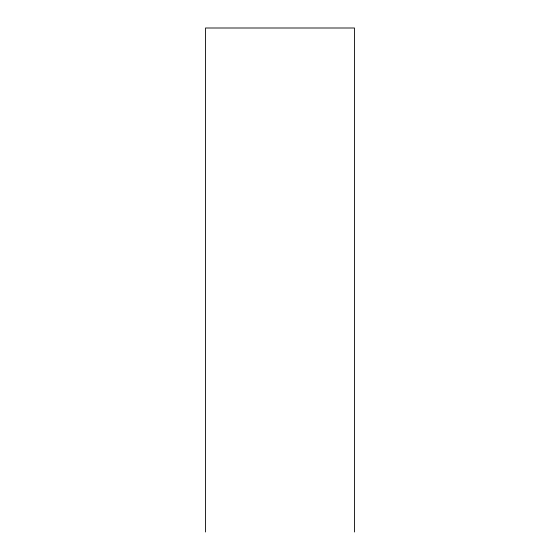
<?xml version="1.0" encoding="UTF-8"?>
<svg xmlns="http://www.w3.org/2000/svg" width="560" height="560" viewBox="0 0 560 560"><rect width="100%" height="100%" fill="white"/><g stroke="black" fill="none" stroke-linecap="round" stroke-linejoin="round"><path stroke-width="0.84" d="M354.466 532L354.466 28L205.534 28L205.534 532"/></g></svg>
